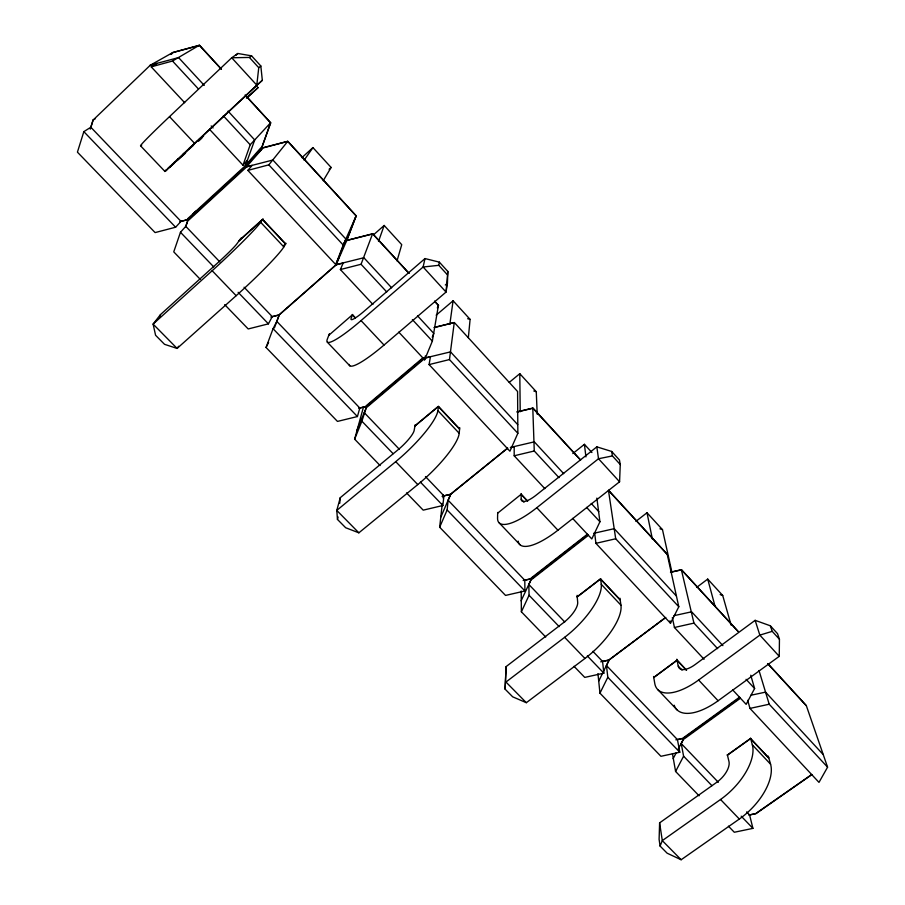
<?xml version="1.0" encoding="UTF-8"?>
<svg xmlns="http://www.w3.org/2000/svg" width="905" height="905" viewBox="0 0 905 905"><rect width="100%" height="100%" fill="white"/><g stroke="black" fill="none" stroke-linecap="round" stroke-linejoin="round"><path stroke-width="1.36" d="M619.936 598.228L620.943 605.196A49.515 19.231 -44.2 0 1 584.947 658.467L526.337 702.699L512.683 696.827L505.081 689.135L506.121 666.589L563.668 622.538A19.129 7.082 -44.2 0 0 577.695 602.357L577.096 595.354M506.121 666.589L505.081 689.135M674.191 705.221A49.028 22.783 -43.2 0 0 718.106 700.764L779.25 656.34L779.443 639.292L777.542 633.681L770.347 625.796L755.143 620.332L695.142 664.553A18.937 8.462 -43.2 0 1 678.241 666.103L676.838 659.202M497.693 512.456L497.558 518.056A51.234 15.419 -43.1 0 0 536.801 507.716L598.51 458.745L612.414 455.928L620.264 464.548L619.574 481.777L557.921 530.206A50.974 16.313 -43.1 0 1 518.158 541.111M727.337 754.68L728.966 761.512A18.417 9.367 -44.8 0 1 716.76 782.282L659.609 822.871L659.1 839.365L660.096 846.073L667.132 853.2L681.148 859.75L739.34 819.036A47.682 25.069 -44.9 0 0 770.585 764.227L768.288 756.128M349.206 364.432A53.09 8.688 -43 0 0 384.025 345.043L446.041 292.066L447.443 283.163L447.839 271.455L439.366 262.145L424.999 258.559L364.183 311.173A20.521 2.93 -43 0 1 351.106 318.436L352.531 314.454M447.839 271.455L446.041 292.066L423.11 266.998L424.999 258.559M339.748 503.316L340.257 497.693L398.076 449.74A19.899 4.389 -43.6 0 0 414.185 430.327L415.157 424.807M340.257 497.693L336.784 510.42L337.452 519.413L345.676 527.739L358.866 532.819L417.782 484.594A51.495 12.365 -43.7 0 0 459.197 433.291L459.729 427.669M468.349 337.656L470.102 319.375L453.088 300.777L436.153 315.189M448.133 500.25L524.776 580.252L524.934 590.976L505.544 595.422L439.66 527.208L447.138 509.968L448.133 500.25L450.747 494.232L507.264 448.416M439.66 527.208L442.319 503.429M442.941 497.829L443.258 495.035M406.549 492.908L423.201 510.149L442.862 505.499L443.925 495.85L425.463 476.562M141.689 145.151A55.691 1.618 -43 0 1 169.507 116.643L231.725 57.762L237.834 53.486L251.579 55.839L260.832 65.997L258.751 67.694L256.794 85.161L188.693 148.85M160.128 317.248L160.457 314.623L218.399 262.246A20.736 1.199 -43.2 0 0 236.906 243.807L241.024 238.094M358.595 408.257L366.514 406.368L423.325 358.425L430.407 356.785L429.094 364.591L509.922 451.199L517.852 433.291L449.468 359.568L454.253 322.599L434.129 327.61M358.866 532.819L336.784 510.42L395.734 461.652A51.766 11.414 -43.6 0 0 437.884 410.644L438.461 406.481M449.819 324.42L453.088 300.777M398.788 332.124L424.637 359.828L432.352 341.128L438.416 305.381L434.604 301.229M424.637 359.828L425.327 355.959M447.319 274.69L438.778 265.323L439.366 262.145M337.452 519.413L338.097 516.981M380.1 465.532L354.636 439.163L361.887 421.176L366.729 406.345L359.817 408.042L276.817 321.399L279.26 314.861L336.49 264.554L363.867 257.733L391.65 287.813M354.636 439.163L363.606 406.594M276.817 321.399L273.061 328.696L266.059 347.463L337.475 421.413L357.418 416.538L359.817 408.042M397.012 260.9L401.741 244.667L384.173 225.458L373.561 234.78M204.27 85.398L178.579 57.592L150.388 65.115L93.068 120.094L90.817 127.243L83.837 131.644L77.423 152.153L155.106 232.585L175.615 227.223L181 221.386L188.116 219.519L185.774 226.352L180.468 232.268L173.749 251.873L200.197 279.26M90.274 129.155L93.102 120.127M185.468 227.37L188.24 219.496L245.198 167.142L272.891 160.015L345.868 239.044L336.06 264.769L278.842 315.064L270.799 317.044M209.541 129.347L243.004 165.208L250.199 144.777L270.584 122.775L245.889 95.896M179.79 221.646L187.923 219.576L244.882 167.221L247.382 160.276L243.004 165.208M372.939 304.431L340.382 269.554L343.131 263.084L335.993 264.905L338.572 258.185L335.755 264.577L247.857 170.389L252.144 165.389L244.916 167.301L261.522 148.341L270.584 122.775M378.505 241.397L384.173 225.458M244.882 167.221L254.712 139.97L228.06 111.134M261.409 148.544L270.719 122.865L245.131 94.98M274.396 327.915L279.26 314.85L272.247 316.626L268.423 323.854L248.196 328.956L224.689 304.623M340.382 269.554L361.061 264.271L372.6 233.773L408.845 273.208M335.755 264.577L343.221 245.04L356.163 215.876L287.711 141.395L261.522 148.341M356.163 215.876L346.773 240.413L335.993 264.905M329.409 333.764L327.372 339.002A53.372 7.625 -43 0 0 361.05 320.585L423.11 266.998L438.778 265.323M660.096 846.073L662.302 840.621L659.609 822.871M437.398 307.87L438.416 305.381M356.898 430.407L366.819 406.3L423.631 358.357M437.5 307.972L438.54 305.471L434.739 301.331M432.239 337.192L433.812 333.436L417.522 315.811M440.871 517.027L450.724 494.198M545.749 637.041L521.382 611.814L529.063 595.264L528.837 584.483L531.506 578.702L524.776 580.252M521.099 600.841L531.563 578.634L588.08 534.584M596.859 498.101L599.925 521.766L591.802 538.95L572.639 518.418M598.805 680.979L609.156 659.926L665.786 617.47M606.463 665.526L677.449 739.634L679.791 752.236L660.922 756.297L599.958 693.173L607.809 677.279L606.463 665.526L609.201 659.983L602.572 661.453L592.866 651.329M594.698 533.192L595.909 543.339L670.492 623.262L678.795 606.769L667.223 554.335L608.567 490.306M266.059 347.463L268.593 342.486M711.918 785.676L683.603 756.195L681.216 743.548L683.999 738.208L677.449 739.634M699.079 795.789L675.594 771.467L683.603 756.195M673.128 758.639L676.329 752.609M678.264 748.989L684.033 738.118M750.754 675.221L754.612 688.513L746.161 704.35L732.767 689.995M806.321 705.662L767.757 663.58L806.344 705.696L827.577 767.168L818.991 782.384L749.962 708.411L747.711 700.323M160.457 314.623L153.103 324.081L155.581 335.269L164.529 344.319L177.109 348.436L236.171 295.697A53.655 4.253 -43.2 0 0 283.819 246.918L285.969 243.298M323.232 180.706L331.117 167.459L312.938 147.594L301.874 157.662M178.624 346.23L177.109 348.436L153.103 324.081L212.166 270.731A53.938 3.122 -43.2 0 0 260.674 222.313L263.084 218.863M304.091 160.242L312.938 147.594M140.49 145.75L164.925 171.43L166.758 169.586M174.541 162.934L164.925 171.452L172.154 164.427M247.857 170.389L268.83 164.846L287.711 141.395M245.232 165.604L260.957 147.73M193.444 214.926L196.272 211.793M192.844 214.304L195.695 211.17M190.684 147.391L189.88 148.194L193.636 144.891M191.147 146.949L190.152 147.99M170.762 54.47L172.787 52.535L199.338 45.25L221.193 69.029M167.787 168.59L170.491 166.011M171.147 54.424L173.183 52.467L199.643 45.397L221.442 69.153M191.102 146.995L193.738 144.483M191.589 146.52L192.822 145.354M171.95 164.62L174.529 162.176M235.798 55.397L237.834 53.486M174.009 162.662L178.285 158.624M193.534 144.676L195.186 143.126M177.425 159.438L183.941 153.307M194.858 143.431L197.335 141.09M183.217 153.986L191 146.689M197.064 141.35L262.326 80.319L260.832 65.997M199.145 139.404L200.231 138.375M169.484 167.448L193.263 145.343M198.817 140.942L201.849 138.103M246.997 97.966L258.061 87.627L256.183 85.568M245.278 163.217L247.337 161.316M259.339 150.445L261.794 148.013L287.813 141.293L356.129 215.82L346.853 240.13L344.737 241.997M258.988 151.802L262.077 148.952L245.504 167.957L188.715 220.153M187.516 218.886L244.305 166.656M239.011 240.707L262.495 219.474L285.494 243.954M239.101 240.764L262.688 219.429L285.652 243.852L283.457 245.775M329.103 169.269L331.117 167.459M177.154 160.604L185.536 153.126M197.856 141.135L203.557 136.078M246.443 97.955L258.061 87.627M166.69 169.948L164.925 171.452M344.669 242.269L346.773 240.413L372.6 233.773M343.979 243.162L347.158 240.368L372.894 233.92L409.049 273.321M262.326 80.319L256.794 85.161L231.725 57.762L249.418 57.445L251.579 55.839M328.82 335.28L352.475 314.736L355.348 317.802M445.317 284.985L447.443 283.163M366.174 405.768L422.816 357.928M367.283 406.933L423.925 359.127M414.841 425.904L438.246 406.447L459.435 428.993M414.943 425.995L438.473 406.435L459.616 428.936M509.232 382.408L519.798 373.697L536.269 391.707L537.208 414.185M507.716 448.066L450.305 494.39L442.07 496.302M497.682 513.146L521.201 494.266L527.683 501.155M572.82 453.575L584.415 444.321L591.927 452.523M620.264 464.548L619.461 460.023L611.678 451.459L596.836 446.855L536.348 495.001A19.695 5.928 -43.1 0 1 521.19 499.198L521.133 493.553M530.997 578.171L587.345 534.222M587.786 534.651L531.269 578.691L523.169 580.512M532.016 579.245L588.363 535.33M635.887 521.37L647.007 512.75L662.483 529.651L671.917 572.231M577.107 596.825L600.377 578.94L619.959 599.777M577.232 596.927L600.615 578.951L620.163 599.744M600.581 578.68L601.259 584.279A49.752 18.428 -44.2 0 1 564.63 637.324L505.963 682.042L526.337 702.699M696.624 587.424L707.71 579.087L722.71 595.479L731.138 625.185M665.367 617.651L608.748 660.096L600.739 661.838M653.919 677.302L677.11 660.141L686.533 670.164M653.761 677.551L677.064 660.299L686.465 670.3M653.58 676.488L654.768 683.456A49.266 22.025 -43.2 0 0 698.615 680.017L759.838 635.118L772.214 631.351L779.443 639.292M683.524 737.711L739.464 697.223M740.143 697.529L683.739 738.175L675.865 739.838M684.474 738.718L740.403 698.241M727.315 755.042L750.403 738.548L768.56 757.87M727.45 755.166L750.664 738.593L768.775 757.87M750.517 738.061L752.349 744.849A47.897 24.378 -44.8 0 1 720.538 799.488L662.302 840.621L681.148 859.75M811.751 774.68L756.06 813.584L749.6 814.941L746.67 811.887M811.751 774.499L755.596 813.674L748.729 815.077M93.068 120.094L95.444 118.623M184.688 102.718L151.226 66.857L172.516 61.031L199.338 45.25M151.226 66.857L157.199 63.452L149.857 65.465L172.787 52.535M429.094 364.591L449.468 359.568M434.366 327.361L454.344 322.508L517.581 391.503L517.852 433.291M424.977 358.029L450.532 351.875L517.705 424.626M516.913 411.922L532.796 408.076L580.444 459.921M510.714 447.579L514.187 446.753L514.187 455.781L544.844 488.643M514.187 455.781L534.267 450.995L559.007 477.659M443.925 495.85L450.747 494.232M517.253 411.945L533.079 408.212L580.591 460.012M510.375 447.443L534.312 441.855L563.713 473.677M595.909 543.339L615.705 538.769L678.795 606.769M670.469 572.198L681.363 569.72L738.016 631.373M593.59 533.339L614.224 528.678L676.261 595.875M672.347 617.549L674.429 627.493L693.943 623.115L717.642 648.659M670.786 572.254L681.623 569.845L738.129 631.452M602.572 661.453L603.861 673.162L584.743 677.404L574.019 666.306M673.942 615.683L691.635 611.803L722.891 645.627M749.962 708.411L769.205 704.226L827.577 767.168M750.833 695.255L765.551 692.133L823.018 754.385M749.6 814.941L752.915 828.369L734.306 832.261L728.434 826.175M467.659 318.718L470.102 319.375M533.792 390.971L536.269 391.707M659.949 528.803L662.483 529.651M720.165 594.574L722.71 595.479M212.166 270.731L236.171 295.697M395.734 461.652L417.782 484.594M564.63 637.324L584.947 658.467M720.538 799.488L739.34 819.036M90.817 127.243L181 221.386M185.774 226.352L219.779 261.85M244.079 287.213L272.247 316.626M364.206 412.623L399.207 449.152M528.837 584.483L564.731 621.95M681.216 743.548L718.344 782.305M83.837 131.644L175.615 227.223M180.468 232.268L213.704 266.862M238.128 292.304L268.423 323.854M273.061 328.696L357.418 416.538M361.887 421.176L393.109 453.688M420.429 482.139L442.862 505.499M447.138 509.968L524.934 590.976M529.063 595.264L559.177 626.622M587.345 655.955L603.861 673.162M607.809 677.279L679.791 752.236M741.206 816.174L752.915 828.369M327.372 342.226L349.816 365.812M499.277 522.966L519.968 544.708M657.958 689.791L677.087 709.905M169.507 116.643L194.575 143.341M361.05 320.596L384.025 345.043M536.801 507.716L557.921 530.206M698.615 680.017L718.106 700.764M352.384 314.861L355.258 317.915M521.133 494.402L526.948 500.578M260.674 222.313L283.819 246.918M437.884 410.644L459.197 433.291M601.259 584.279L620.943 605.196M752.349 744.849L770.585 764.227M521.19 499.198L523.984 502.162M678.241 666.103L682.031 670.13M211.182 125.942L213.048 127.944M674.429 627.493L704.079 659.259M172.516 61.031L198.41 88.95M223.343 115.829L250.199 144.777M268.83 164.846L343.221 245.04M361.061 264.271L386.718 291.942M412.386 319.612L432.352 341.128M586.598 507.411L599.925 521.766M746.082 679.316L754.612 688.513M591.225 503.452L598.816 511.664M667.223 554.335L608.465 490.397L615.705 538.769M619.574 481.777L598.51 458.745L596.836 446.855M779.25 656.34L759.838 635.118L755.143 620.332M249.418 57.445L258.751 67.694M770.347 625.796L772.214 631.351M759.012 670.503L769.205 704.226M707.71 579.087L715.029 606.26M681.363 569.72L693.943 623.115M669.983 620.785L670.492 623.262M647.007 512.75L652.358 538.995M672.449 753.684L675.594 771.467M611.678 451.459L612.414 455.928M584.415 444.321L585.931 456.912M597.945 673.614L599.958 693.173M532.796 408.076L534.267 450.995M519.798 373.697L520.217 411.775M521.19 591.033L521.382 611.814"/></g></svg>
